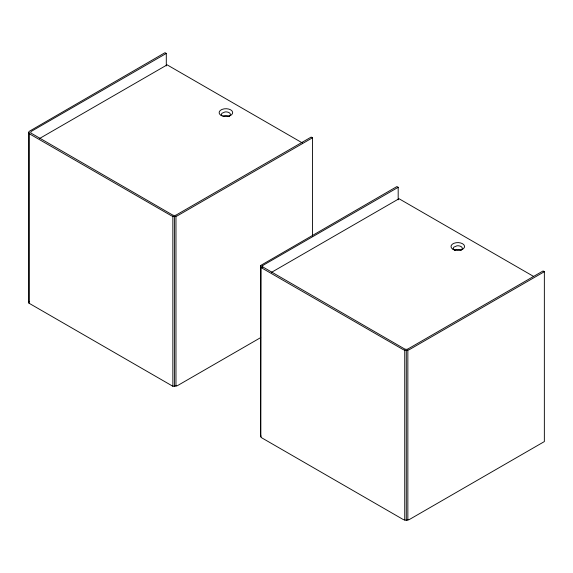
<?xml version="1.0" encoding="UTF-8"?>
<svg xmlns="http://www.w3.org/2000/svg" width="573" height="573" viewBox="0 0 573 573"><rect width="100%" height="100%" fill="white"/><g stroke="black" fill="none" stroke-linecap="round" stroke-linejoin="round"><path stroke-width="0.86" d="M260.715 337.583L177.286 385.744L172.853 386.259L28.958 303.181L28.958 131.496L165.017 52.687L166.299 53.425L166.299 65.945M28.65 302.279L28.958 301.384M398.185 187.307L263.007 265.349L262.513 266.767L404.696 349L406.293 349.38L407.897 349L543.068 270.957L544.35 271.695L544.35 441.582L409.172 519.625L406.293 520.313L403.413 519.625L261.725 437.822L260.536 436.16L260.844 265.371L396.903 186.562L398.185 187.307L398.185 199.819M260.536 436.16L260.844 435.258M229.422 116.126L230.353 114.951A4.527 2.614 0 0 0 225.089 111.914L221.873 113.296L221.393 114.636A4.527 2.614 0 0 0 222.03 115.832M461.308 250L462.239 248.832A4.527 2.614 0 0 0 456.975 245.788L453.759 247.171L453.272 248.517A4.527 2.614 0 0 0 455.449 250.594M166.299 53.425L31.121 131.468L30.634 132.893L172.81 215.119L174.407 215.505L176.011 215.119L311.189 137.076L312.464 137.814L312.464 236.169M39.695 138.43L167.137 64.856L302.48 142.992M312.464 137.814L177.286 215.856L174.407 216.544L171.535 215.856L29.839 134.053L28.65 132.392M271.581 272.304L399.016 198.731L533.585 276.422M544.35 271.695L409.172 349.738L406.293 350.425L403.413 349.738L261.725 267.935L260.536 266.273M407.854 350.246L407.854 520.134M406.293 350.425L406.293 520.313M404.739 350.246L404.739 520.134M262.513 265.772L262.513 267.562M260.844 265.371L260.844 437.056M175.968 216.365L175.968 386.259M174.407 216.544L174.407 386.438M172.853 216.365L172.853 386.259M28.958 133.294L28.958 303.181M454.998 249.993A4.527 2.614 0 0 1 460.986 250.208M223.112 116.118A4.527 2.614 0 0 1 229.1 116.326M452.992 249.284A6.783 3.918 0 0 0 464.345 247.529A6.783 3.918 0 0 0 456.036 242.73A6.783 3.918 0 0 0 452.992 249.284M221.106 115.402A6.783 3.918 0 0 0 232.459 113.647A6.783 3.918 0 0 0 224.15 108.849A6.783 3.918 0 0 0 221.106 115.402"/></g></svg>
